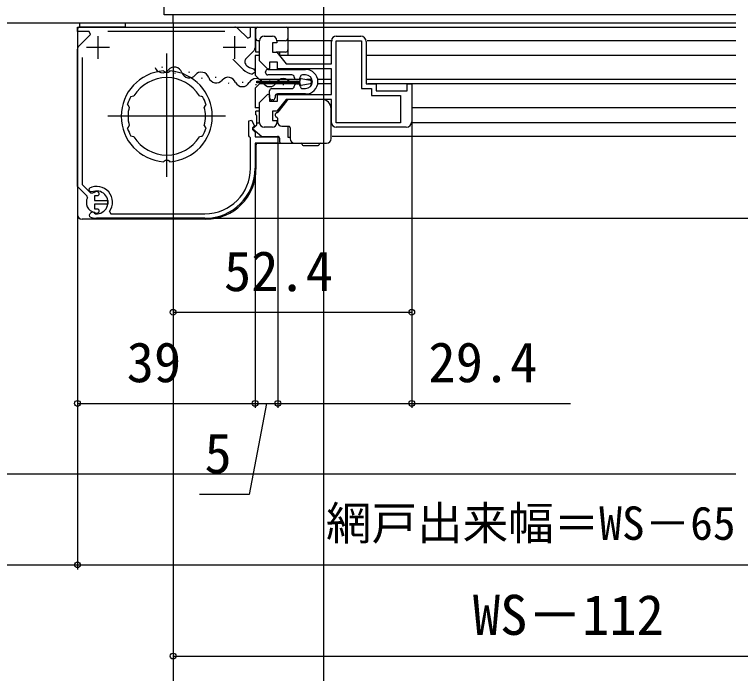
# Model space of a CAD drawing. Units: millimetres, scale not verified. Extents: x -525 to 525, y -783 to 778.
# Drawn here: x -354.8 to -195.4, y -620.5 to -475.9 of the extents above; entities that cross this region are included whole.
import ezdxf
from ezdxf.enums import TextEntityAlignment as Align

# ---------------------------------------------------------------- set-up
doc = ezdxf.new("R2010")
doc.units = ezdxf.units.MM
doc.header["$LTSCALE"] = 4
for name, color, linetype in [('0-3_YKK_11', 7, 'Continuous'), ('0-5_YKK_12', 2, 'Continuous'), ('0-6_YKK_13', 4, 'Continuous'), ('0-8_YKK_D', 6, 'Continuous'), ('0-A_YSS_K', 3, 'Continuous')]:
    doc.layers.add(name, color=color, linetype=linetype)
doc.styles.add('ＭＳ ゴシック', font='')
doc.styles.get('ＭＳ ゴシック').set_extended_font_data('MS Gothic')

msp = doc.modelspace()

# ---------------------------------------------------------------- linework, layer by layer
at = {"layer": '0-3_YKK_11'}
for p, q in [((-308.666, -479.6), (-334.334, -479.6)), ((-336.5, -480.6), (-336.5, -485.6)), ((-306.5, -480.6), (-306.5, -485.6)), ((-300, -480.6), (-298.2, -480.6)), ((-284.2, -480.6), (-278.8, -480.6)), ((-334, -483.1), (-339, -483.1)), ((-304, -483.1), (-309, -483.1)), ((-302.293, -483.843), (-303.962, -485.512)), ((-313.147, -500.235), (-312.973, -500.583)), ((-298.2, -500.6), (-300, -500.6)), ((-268.8, -500.6), (-284.2, -500.6)), ((-322.114, -508.175), (-321.9, -507.986)), ((-321.9, -507.986), (-321.694, -507.796)), ((-337.319, -514.911), (-337.192, -514.846)), ((-337.192, -519.355), (-337.319, -519.29)), ((-337.233, -519.48), (-337.027, -519.59)), ((-313, -520.6), (-336.8, -520.6))]:
    msp.add_line(p, q, dxfattribs=at)
for points in [[(-376, -363.7), (-376, -424.3), (-404, -424.3), (-404, -427.7), (-402.1, -427.7), (-401.6, -427.2), (-401.1, -426.7), (-376, -426.7), (-376, -477.7), (-374.5, -477.7), (-374.5, -490.2), (-376, -490.2), (-376, -492.7), (-372, -492.7), (-372, -477.7), (-320, -477.7), (-320, -475.9), (-322, -475.9), (-322, -467.7), (-325.3, -467.7)], [(-340.707, -482.782), (-338.172, -480.247), (-338.44, -479.6), (-341, -479.6), (-341, -478.6), (-306.464, -478.6)], [(-305.757, -478.893), (-303.617, -481.033), (-303, -480.778), (-303, -478.6), (-302, -478.6), (-302, -483.136)], [(-301, -499.6), (-301, -495.176), (-299.17, -493.347), (-298.8, -493.5), (-298.8, -494.9), (-297.1, -494.9), (-297.1, -493.4), (-285.2, -493.4), (-285.2, -487.8), (-297.1, -487.8), (-297.1, -486.3), (-298.8, -486.3), (-298.8, -487.701), (-299.17, -487.854), (-301, -486.025), (-301, -481.6)], [(-297.2, -481.6), (-297.2, -482.1), (-298.2, -482.1), (-298.2, -484.1), (-297.2, -484.1), (-295.2, -486.7), (-285.2, -486.7), (-285.2, -481.6)], [(-277.6, -481.8), (-277.6, -491.1), (-275.4, -491.1), (-275.4, -492.6), (-268.6, -492.6), (-268.6, -491.1), (-267.6, -491.1), (-267.6, -499.4)], [(-338.81, -516.089), (-338.866, -515.742), (-341, -513.608), (-341, -483.489)], [(-340, -485.266), (-340, -513.193), (-338.159, -515.035), (-337.812, -515.091)], [(-304.627, -487.943), (-304.643, -487.927), (-306.889, -485.681)], [(-302.378, -487.792), (-302, -488.277), (-302, -488.483), (-302.616, -488.969)], [(-321.694, -488.605), (-321.9, -488.415), (-322.114, -488.226)], [(-320.686, -488.226), (-320.9, -488.415), (-321.106, -488.605)], [(-329.281, -493.855), (-329.028, -493.767), (-328.967, -493.793), (-328.596, -493.677)], [(-314.204, -493.677), (-313.833, -493.793), (-313.772, -493.767), (-313.519, -493.855)], [(-329.653, -496.166), (-329.827, -495.818), (-329.888, -495.793), (-330.001, -495.55)], [(-312.799, -495.55), (-312.912, -495.793), (-312.973, -495.818), (-313.147, -496.166)], [(-285.2, -499.6), (-285.2, -494.5), (-295.2, -494.5), (-297.2, -497.1), (-298.2, -497.1), (-298.2, -499.1), (-297.2, -499.1), (-297.2, -499.6)], [(-330.001, -500.851), (-329.888, -500.608), (-329.827, -500.583), (-329.653, -500.235)], [(-303, -509.6), (-303, -502.9), (-303.2, -502.7), (-303.4, -502.5), (-303.4, -499.187), (-302.791, -499.037), (-302.155, -500.255), (-302.6, -500.7), (-302.6, -501.1), (-302, -501.7), (-302, -502.7), (-297, -502.7), (-297, -504.1), (-302, -504.1), (-302, -509.6)], [(-312.973, -500.583), (-312.912, -500.608), (-312.799, -500.851)], [(-328.596, -502.724), (-328.967, -502.608), (-329.028, -502.633), (-329.281, -502.546)], [(-313.519, -502.546), (-313.772, -502.633), (-313.833, -502.608), (-314.204, -502.724)], [(-321.106, -507.796), (-320.9, -507.986), (-320.686, -508.175)], [(-337.82, -514.818), (-338.154, -514.756), (-338.454, -514.456), (-338.378, -513.976)], [(-336.208, -515.4), (-336.504, -515.65), (-337.3, -515.65), (-337.3, -516.7), (-334.35, -516.7), (-334.35, -517.5), (-337.3, -517.5), (-337.3, -518.55), (-336.504, -518.55), (-336.208, -518.8)], [(-338.258, -520.282), (-338.393, -519.86), (-338.219, -519.558)], [(-333.946, -519.127), (-333.702, -519.6), (-313, -519.6)]]:
    msp.add_lwpolyline(points, dxfattribs=at)
msp.add_lwpolyline([(-284.2, -499.6), (-284.2, -481.6), (-278.6, -481.6), (-278.6, -492.1), (-276.4, -492.1), (-276.4, -493.6), (-270.1, -493.6), (-270.1, -499.6)], close=True, dxfattribs=at)
for centre, radius, start, end in [((-306.464, -479.6), 1, 45.00003, 90.00002), ((-300, -481.6), 1, 90.00001, 179.99999), ((-298.2, -481.6), 1, 0.00001, 89.99999), ((-284.2, -481.6), 1, 90.00001, 179.99999), ((-278.8, -481.8), 1.2, 0.00001, 89.99999), ((-340, -483.489), 1, 135.00003, 180.00002), ((-303, -483.136), 1, 315.00003, 0.00002), ((-303.255, -486.219), 1, 134.99998, 227.55575), ((-301.5, -484.3), 3.6, 227.55576, 255.88303), ((-321.4, -498.2), 10, 94.09604, 265.90396), ((-321.4, -498.2), 9.6, 88.24271, 91.75729), ((-321.4, -498.2), 10, 274.09604, 85.90396), ((-301.5, -484.3), 4.8, 229.35522, 256.55227), ((-321.4, -498.2), 8.5, 32.15412, 147.84588), ((-321.4, -498.2), 9, 151.12995, 162.87008), ((-321.4, -498.2), 9, 17.12992, 28.87005), ((-321.4, -498.2), 8.5, 166.15413, 193.84587), ((-321.4, -498.2), 8.5, 346.15413, 13.84587), ((-300, -499.6), 1, 180.00001, 269.99999), ((-298.2, -499.6), 1, 270.00001, 359.99999), ((-284.2, -499.6), 1, 180.00001, 269.99999), ((-268.8, -499.4), 1.2, 270.00001, 359.99999), ((-321.4, -498.2), 9, 197.12993, 208.87006), ((-321.4, -498.2), 9, 331.12994, 342.87007), ((-321.4, -498.2), 8.5, 212.15412, 327.84588), ((-321.4, -498.201), 9.6, 268.24271, 271.75729), ((-313, -509.6), 10, 270.00001, 359.99999), ((-313, -509.6), 11, 270.00001, 359.99999), ((-336.8, -517.1), 3.5, 324.62346, 116.79004), ((-336.8, -517.1), 2.5, 264.79931, 114.07518), ((-336.8, -517.1), 2.25, 103.33472, 116.7161), ((-336.8, -515.3), 0.6, 350.40593, 130.80443), ((-336.8, -517.1), 2.25, 153.2839, 256.66525), ((-337.699, -519.858), 0.6, 132.08483, 149.99979), ((-337.699, -519.858), 0.6, 38.9837, 132.08504), ((-336.8, -518.9), 0.6, 229.19557, 9.59407), ((-336.8, -517.1), 3.5, 245.37938, 270.00001)]:
    msp.add_arc(centre, radius, start, end, dxfattribs=at)
at = {"layer": '0-5_YKK_12'}
for p, q in [((-196.41, -475.9), (-320.5, -475.9)), ((-320.5, -477.7), (-196.41, -477.7)), ((-320.3, -478.6), (-196.41, -478.6)), ((-294.8, -478.6), (-294.8, -484.85)), ((-285, -481.6), (-294.8, -481.6)), ((-196.41, -481.6), (-277.417, -481.6)), ((-321.4, -511.484), (-321.4, -484.417)), ((-302, -484.85), (-302, -489.15)), ((-301, -484.85), (-302, -484.85)), ((-285.2, -484.85), (-296.423, -484.85)), ((-196.41, -484.85), (-277.4, -484.85)), ((-322.528, -487.351), (-322.331, -487.388)), ((-319.721, -488.654), (-319.524, -488.691)), ((-316.632, -488.463), (-316.435, -488.5)), ((-301, -490.15), (-302, -489.15)), ((-313.824, -489.765), (-313.628, -489.803)), ((-310.736, -489.574), (-310.539, -489.611)), ((-307.928, -490.877), (-307.732, -490.914)), ((-304.839, -490.686), (-304.643, -490.723)), ((-292.1, -490.15), (-301, -490.15)), ((-298.886, -490.42), (-298.686, -490.42)), ((-289.469, -490.15), (-290.605, -490.15)), ((-285.2, -490.15), (-288.238, -490.15)), ((-196.41, -490.15), (-277.4, -490.15)), ((-301, -491.05), (-302, -492.05)), ((-302, -492.05), (-302, -496.35)), ((-301.886, -491.18), (-301.686, -491.18)), ((-292.1, -491.05), (-301, -491.05)), ((-295.886, -491.18), (-295.686, -491.18)), ((-289.469, -491.05), (-289.884, -491.05)), ((-285.2, -491.05), (-288.238, -491.05)), ((-196.41, -491.05), (-277.267, -491.05)), ((-301, -496.35), (-302, -496.35)), ((-196.41, -496.35), (-267.4, -496.35)), ((-308.463, -498.2), (-334.337, -498.2)), ((-196.41, -499.6), (-267.417, -499.6)), ((-196.41, -502.6), (-285.098, -502.6))]:
    msp.add_line(p, q, dxfattribs=at)
for centre, start, end in [((-322.345, -486.919), 198.52635, 320.12126), ((-319.707, -489.123), 18.52635, 140.12126), ((-316.448, -488.031), 198.52635, 320.12126), ((-313.811, -490.234), 18.52635, 140.12126), ((-310.552, -489.142), 198.52635, 320.12126), ((-307.915, -491.346), 18.52635, 140.12126), ((-304.786, -489.962), 209.20254, 330.79746), ((-301.786, -491.638), 29.20254, 150.79746), ((-298.786, -489.962), 209.20254, 330.79746), ((-295.786, -491.638), 29.20254, 150.79746)]:
    msp.add_arc(centre, 1.718, start, end, dxfattribs=at)
at = {"layer": '0-6_YKK_13'}
for p, q in [((-341, -479.1), (-341, -519.8)), ((-340.5, -478.6), (-295.1, -478.6)), ((-301.8, -483.893), (-301.8, -478.9)), ((-301.8, -484.1), (-301.8, -478.9)), ((-301.8, -484.1), (-301.8, -481.6)), ((-301, -481.6), (-301.3, -481.6)), ((-295.3, -481.6), (-297.2, -481.6)), ((-301.8, -484.1), (-301.8, -483.462)), ((-301, -484.1), (-301.8, -484.1)), ((-295.3, -484.1), (-297.347, -484.1)), ((-296.6, -484.85), (-296.6, -484.1)), ((-299.7, -488.6), (-299.7, -488.4)), ((-299.2, -487.9), (-290.9, -487.9)), ((-293.9, -489.1), (-299.2, -489.1)), ((-298.468, -487.9), (-290.9, -487.9)), ((-290.9, -489.1), (-291.6, -489.1)), ((-292.6, -490.1), (-292.9, -490.1)), ((-292.1, -491.217), (-292.1, -490.867)), ((-291.864, -489.92), (-289.928, -490.274)), ((-298.8, -494.1), (-298.8, -492.6)), ((-298.3, -492.1), (-293.9, -492.1)), ((-292.9, -491.1), (-292.6, -491.1)), ((-289.928, -491.061), (-291.864, -491.414)), ((-291.6, -492.1), (-290.9, -492.1)), ((-297.6, -493.8), (-297.6, -494.1)), ((-290.9, -493.3), (-297.1, -493.3)), ((-298.1, -494.6), (-298.3, -494.6)), ((-295.132, -494.885), (-297.02, -497.301)), ((-287.298, -494.5), (-294.344, -494.5)), ((-301.8, -497.9), (-301.8, -497.1)), ((-301, -497.1), (-301.8, -497.1)), ((-296.863, -497.1), (-297.9, -497.1)), ((-296.6, -496.763), (-296.6, -496.35)), ((-285.298, -498.367), (-285.298, -496.5)), ((-301.6, -500.1), (-301.6, -498.1)), ((-297.105, -498.579), (-297.098, -498.642)), ((-297.098, -498.642), (-297.098, -499.4)), ((-285.298, -499.516), (-285.298, -498.367)), ((-302.6, -500.9), (-301.6, -500.1)), ((-301.6, -499.6), (-301, -499.6)), ((-297.2, -499.6), (-297.078, -499.6)), ((-296.098, -500.4), (-294.598, -500.4)), ((-285.298, -503.1), (-285.298, -499.516)), ((-302.6, -500.9), (-300.5, -502.6)), ((-294.298, -500.7), (-294.298, -503.1)), ((-300.5, -502.6), (-297.1, -502.6)), ((-296.6, -503.9), (-296.6, -503.1)), ((-301.8, -504.6), (-301.8, -509.8)), ((-301.3, -504.1), (-292.3, -504.1)), ((-293.298, -504.1), (-286.298, -504.1)), ((-291.651, -504.4), (-291.651, -504.3)), ((-291.451, -504.6), (-289.798, -504.6)), ((-289.798, -504.6), (-288.144, -504.6)), ((-287.944, -504.3), (-287.944, -504.4)), ((-312.8, -520.8), (-340, -520.8))]:
    msp.add_line(p, q, dxfattribs=at)
msp.add_lwpolyline([(-340.5, -478.6), (-340.5, -477.68), (-330.5, -477.68), (-330.5, -478.6)], close=True, dxfattribs=at)
for points in [[(-292.1, -490.867), (-301.6, -490.867), (-301.6, -490.467), (-292.1, -490.467), (-292.1, -490.117)], [(-294.8, -500.4), (-294.8, -502.8), (-294.298, -502.8)]]:
    msp.add_lwpolyline(points, dxfattribs=at)
for centre, radius, start, end in [((-340.5, -479.1), 0.5, 90, 180), ((-301.5, -478.9), 0.3, 90, 180), ((-295.1, -478.9), 0.3, 360, 90), ((-301.3, -481.1), 0.5, 180, 270), ((-295.3, -481.1), 0.5, 270, 360), ((-295.3, -483.6), 0.5, 270, 360), ((-299.2, -488.4), 0.5, 90, 180), ((-299.2, -488.6), 0.5, 180, 270), ((-293.9, -489.6), 0.5, 360, 90), ((-291.6, -489.6), 0.5, 90, 180), ((-290.9, -490.6), 2.7, 0, 90), ((-290.9, -490.6), 1.5, 0, 90), ((-292.9, -489.6), 0.5, 180, 270), ((-292.6, -489.6), 0.5, 270, 0), ((-291.9, -490.117), 0.2, 79.65887, 180), ((-290.9, -490.6), 2.7, 270, 0), ((-290.9, -490.6), 1.5, 270, 0), ((-290, -490.667), 0.4, 280.34113, 79.65887), ((-298.3, -492.6), 0.5, 90, 180), ((-293.9, -491.6), 0.5, 270, 360), ((-292.9, -491.6), 0.5, 90, 180), ((-292.6, -491.6), 0.5, 0, 90), ((-291.9, -491.217), 0.2, 180, 280.34113), ((-291.6, -491.6), 0.5, 180, 270), ((-298.3, -494.1), 0.5, 180, 270), ((-298.1, -494.1), 0.5, 270, 360), ((-297.1, -493.8), 0.5, 90, 180), ((-294.344, -495.5), 1, 90, 142), ((-287.298, -496.5), 2, 0, 90), ((-297.257, -497.116), 0.3, 281.44555, 322), ((-301.8, -498.1), 0.2, 360, 90), ((-297.098, -497.9), 0.5, 101.44555, 247.97569), ((-297.398, -498.642), 0.3, 12.23345, 67.97569), ((-296.098, -499.4), 1, 180, 270), ((-294.598, -500.7), 0.3, 65.66023, 90), ((-294.598, -500.7), 0.3, 0, 65.66023), ((-297.1, -503.1), 0.5, 360, 90), ((-293.298, -503.1), 1, 180, 270), ((-286.298, -503.1), 1, 270, 0), ((-301.3, -504.6), 0.5, 90, 180), ((-296.4, -503.9), 0.2, 180, 270), ((-291.851, -504.3), 0.2, 0, 90), ((-291.451, -504.4), 0.2, 180, 270), ((-288.144, -504.4), 0.2, 270, 0), ((-287.744, -504.3), 0.2, 90, 180), ((-312.8, -509.8), 11, 270, 360), ((-340, -519.8), 1, 180, 270)]:
    msp.add_arc(centre, radius, start, end, dxfattribs=at)
at = {"layer": '0-8_YKK_D'}
for p, q in [((-287, -462.93), (-287, -637.7)), ((-320, -477.8), (-320, -617.7)), ((-320, -477.8), (-320, -542.222)), ((-320, -478.063), (-320, -637.7)), ((-320, -480.272), (-320, -637.7)), ((-267.6, -498.6), (-267.6, -562.222)), ((-267.6, -499.6), (-267.6, -542.222)), ((-297, -503), (-297, -562.222)), ((-297, -503), (-297, -562.222)), ((-302, -508.8), (-302, -562.222)), ((-302, -508.8), (-302, -562.222)), ((-341, -512.188), (-341, -562.222)), ((-341, -513.707), (-341, -597.7)), ((-341, -514.483), (-341, -597.7)), ((-312, -520.6), (-168.501, -520.6)), ((-320, -541.222), (-267.6, -541.222)), ((-341, -561.222), (-302, -561.222)), ((-302, -561.222), (-297, -561.222)), ((-376, -596.7), (-341, -596.7)), ((-341, -596.7), (-96, -596.7)), ((-320, -616.7), (-122, -616.7))]:
    msp.add_line(p, q, dxfattribs=at)
for points in [[(-299.5, -561.222), (-303.27, -581.222), (-314.225, -581.222)], [(-297, -561.222), (-267.6, -561.222), (-232.755, -561.222)]]:
    msp.add_lwpolyline(points, dxfattribs=at)
for centre in [(-320, -541.222), (-267.6, -541.222), (-341, -561.222), (-302, -561.222), (-302, -561.222), (-297, -561.222), (-297, -561.222), (-267.6, -561.222), (-341, -596.7), (-341, -596.7), (-320, -616.7)]:
    msp.add_circle(centre, 0.637, dxfattribs=at)
at = {"layer": '0-A_YSS_K'}
msp.add_line((-376.003, -576.7), (-196.41, -576.7), dxfattribs=at)

# ---------------------------------------------------------------- texts
at = {"layer": '0-8_YKK_D', "style": 'ＭＳ ゴシック'}
for s, height, p in [('52.4', 8.798, (-308.834, -539.222)), ('39', 8.798, (-330.193, -559.222)), ('29.4', 8.798, (-263.936, -559.222)), ('5', 8.798, (-313.111, -579.222)), ('網戸出来幅＝WS－65', 7.331, (-286.426, -593.393)), ('WS－112', 8.798, (-254.17, -614.7))]:
    msp.add_text(s, height=height, dxfattribs=at).set_placement(p, align=Align.BOTTOM_LEFT)

doc.saveas('drawing.dxf')
